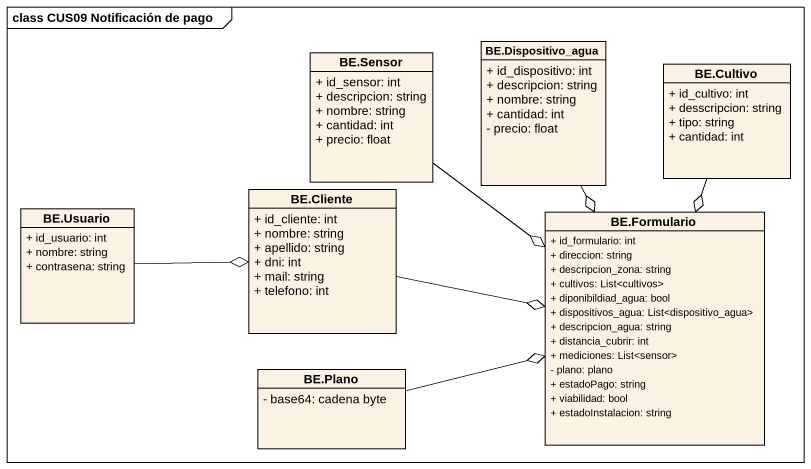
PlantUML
@startuml
mainframe class CUS09 Notificación de pago
hide circle
hide empty members
skinparam classAttributeIconSize 0
class "BE.Sensor" as BE_Sensor {
  + id_sensor: int
  + descripcion: string
  + nombre: string
  + cantidad: int
  + precio: float
}
class "BE.Dispositivo_agua" as BE_Dispositivo_agua {
  + id_dispositivo: int
  + descripcion: string
  + nombre: string
  + cantidad: int
  - precio: float
}
class "BE.Cultivo" as BE_Cultivo {
  + id_cultivo: int
  + desscripcion: string
  + tipo: string
  + cantidad: int
}
class "BE.Cliente" as BE_Cliente {
  + id_cliente: int
  + nombre: string
  + apellido: string
  + dni: int
  + mail: string
  + telefono: int
}
class "BE.Usuario" as BE_Usuario {
  + id_usuario: int
  + nombre: string
  + contrasena: string
}
class "BE.Formulario" as BE_Formulario {
  + id_formulario: int
  + direccion: string
  + descripcion_zona: string
  + cultivos: List<cultivos>
  + diponibildiad_agua: bool
  + dispositivos_agua: List<dispositivo_agua>
  + descripcion_agua: string
  + distancia_cubrir: int
  + mediciones: List<sensor>
  - plano: plano
  + estadoPago: string
  + viabilidad: bool
  + estadoInstalacion: string
}
class "BE.Plano" as BE_Plano {
  - base64: cadena byte
}
BE_Sensor --o BE_Formulario
BE_Dispositivo_agua --o BE_Formulario
BE_Cultivo --o BE_Formulario
BE_Cliente -right-o BE_Formulario
BE_Usuario -right-o BE_Cliente
BE_Plano -right-o BE_Formulario
@enduml
